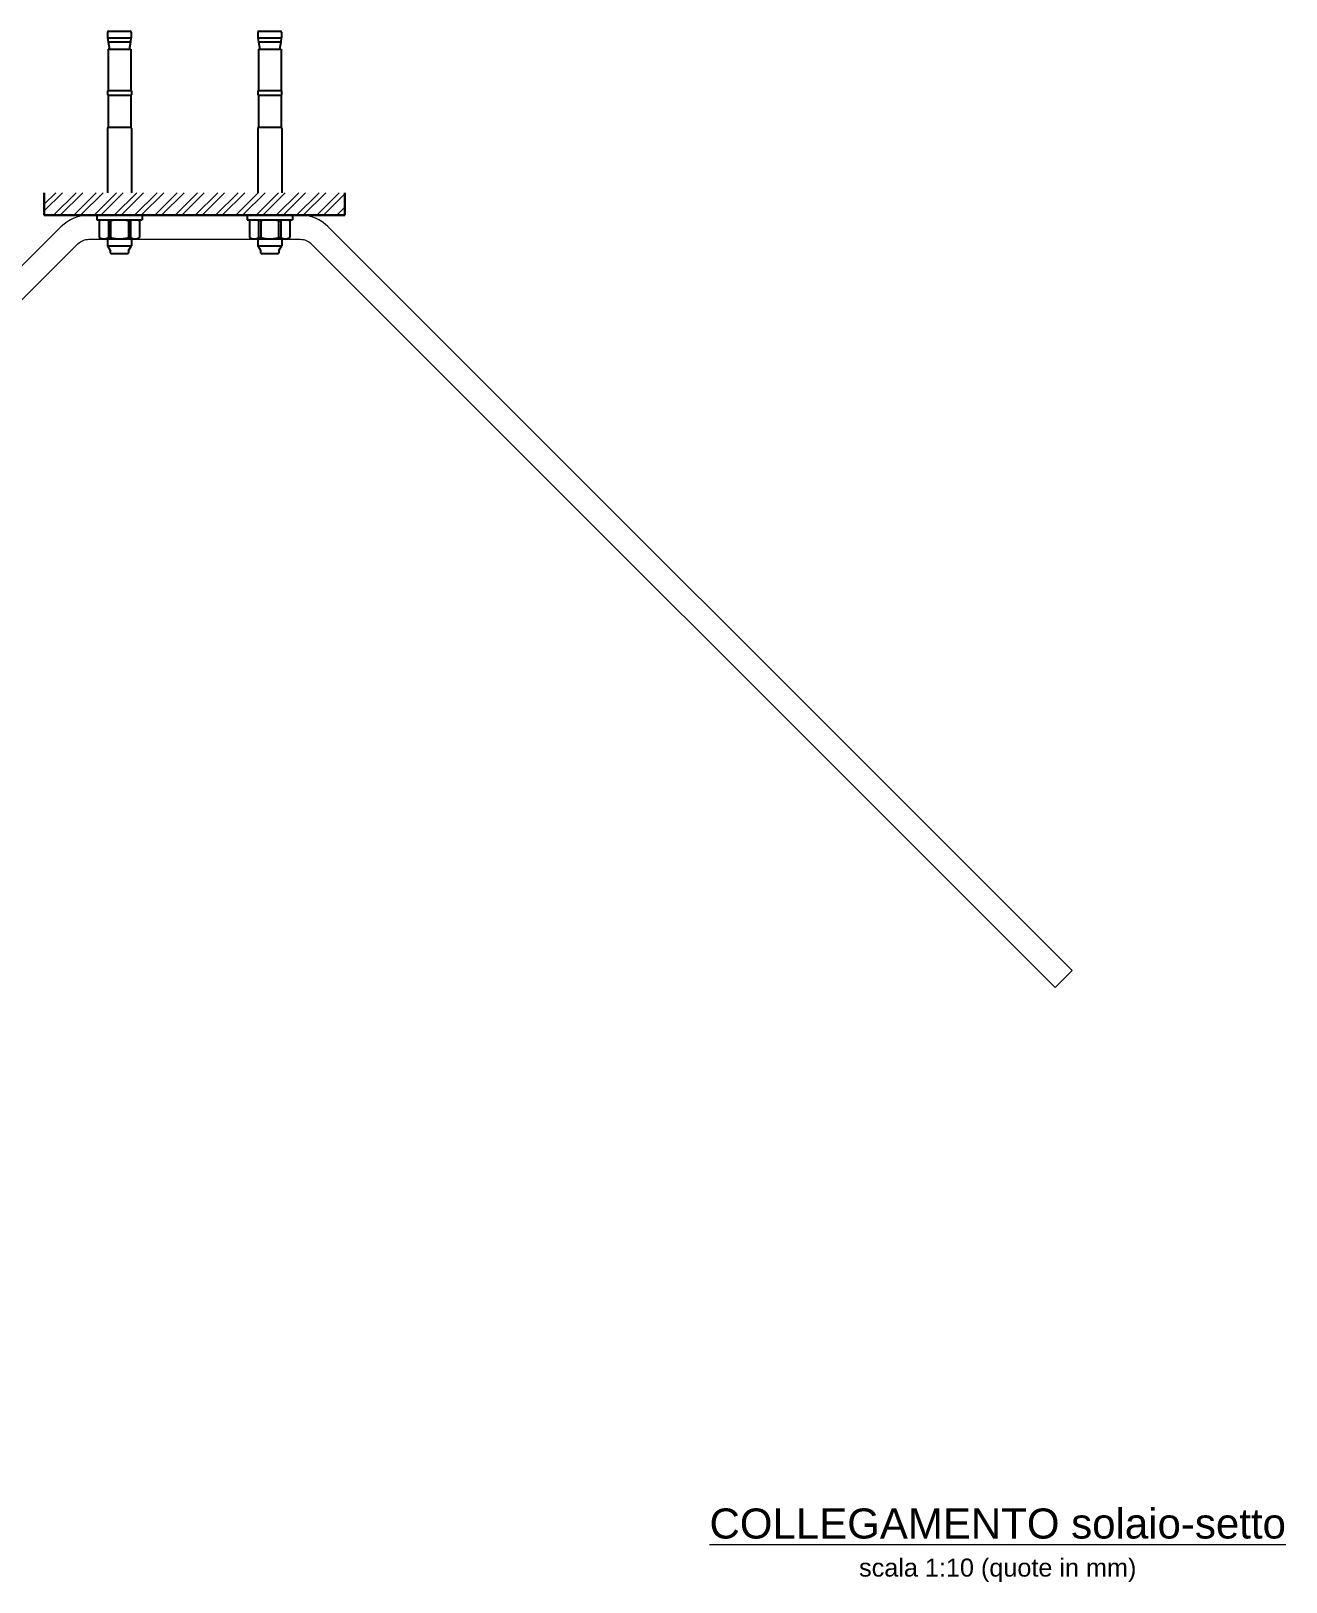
# Model space of a CAD drawing. Header units: millimetres. Extents: x 1415 to 3549, y 2194 to 4677.
# Drawn here: x 1795.631 to 1796.466, y 2314.319 to 2315.352 of the extents above; entities that cross this region are included whole.
import ezdxf

# ---------------------------------------------------------------- set-up
doc = ezdxf.new("R2010")
doc.units = ezdxf.units.MM
doc.linetypes.add('phl_thick', pattern=[0])
for name, color, linetype, lineweight in [('Layer4', 7, 'Continuous', 15), ('quote', 252, 'Continuous', 5), ('sezionato particolari', 7, 'Continuous', 30)]:
    doc.layers.add(name, color=color, linetype=linetype, lineweight=lineweight)
doc.layers.add('projection', color=7, linetype='Continuous')
doc.styles.get("Standard").update_dxf_attribs({"font": 'arial.ttf'})

msp = doc.modelspace()

# ---------------------------------------------------------------- hatches: boundary and pattern name
at = {"layer": 'quote', "transparency": 33554687}
h = msp.add_hatch(dxfattribs=at)
h.set_pattern_fill('ANSI32', color=256, scale=0.001)
h.set_pattern_definition([(45, (6.572042, 1.577645), (-0.00673519209, 0.00673519209), []), (45, (6.576532, 1.577645), (-0.00673519209, 0.00673519209), [])])
h.paths.add_polyline_path([(1795.7112, 2315.2289), (1795.7112, 2315.2439), (1795.64, 2315.2439), (1795.64, 2315.2289)])
h.paths.add_polyline_path([(1795.7112, 2315.2439), (1795.7112, 2315.2289), (1795.84, 2315.2289), (1795.84, 2315.2439)])

# ---------------------------------------------------------------- linework, layer by layer
at = {"layer": 'Layer4'}
msp.add_lwpolyline([(1795.4006, 2314.948), (1795.6626, 2315.21, -0.198912), (1795.6696, 2315.2129), (1795.8104, 2315.2129, -0.198912), (1795.8174, 2315.21), (1796.3124, 2314.715), (1796.3237, 2314.7263), (1795.8287, 2315.2213, 0.198912), (1795.8104, 2315.2289), (1795.6696, 2315.2289, 0.198912), (1795.6512, 2315.2213), (1795.3893, 2314.9593)], format="xyb", dxfattribs=at)
at = {"layer": 'projection', "color": 7, "linetype": 'phl_thick'}
for p, q in [((1795.6821, 2315.3507), (1795.6821, 2315.347)), ((1795.6829, 2315.3515), (1795.697, 2315.3515)), ((1795.6978, 2315.3507), (1795.6978, 2315.347)), ((1795.7821, 2315.3507), (1795.7821, 2315.347)), ((1795.7829, 2315.3515), (1795.797, 2315.3515)), ((1795.7978, 2315.3507), (1795.7978, 2315.347)), ((1795.6821, 2315.347), (1795.6978, 2315.347)), ((1795.6821, 2315.347), (1795.6978, 2315.347)), ((1795.6821, 2315.347), (1795.6824, 2315.3442)), ((1795.6824, 2315.3442), (1795.6976, 2315.3442)), ((1795.6824, 2315.3442), (1795.6976, 2315.3442)), ((1795.6824, 2315.3442), (1795.6834, 2315.3394)), ((1795.6825, 2315.3394), (1795.691, 2315.3394)), ((1795.6825, 2315.3394), (1795.6825, 2315.3124)), ((1795.691, 2315.3394), (1795.6975, 2315.3394)), ((1795.6966, 2315.3394), (1795.6976, 2315.3442)), ((1795.6975, 2315.3394), (1795.6975, 2315.3124)), ((1795.6976, 2315.3442), (1795.6978, 2315.347)), ((1795.7821, 2315.347), (1795.7978, 2315.347)), ((1795.7821, 2315.347), (1795.7978, 2315.347)), ((1795.7821, 2315.347), (1795.7824, 2315.3442)), ((1795.7824, 2315.3442), (1795.7976, 2315.3442)), ((1795.7824, 2315.3442), (1795.7976, 2315.3442)), ((1795.7824, 2315.3442), (1795.7834, 2315.3394)), ((1795.7825, 2315.3394), (1795.791, 2315.3394)), ((1795.7825, 2315.3394), (1795.7825, 2315.3124)), ((1795.791, 2315.3394), (1795.7975, 2315.3394)), ((1795.7966, 2315.3394), (1795.7976, 2315.3442)), ((1795.7975, 2315.3394), (1795.7975, 2315.3124)), ((1795.7976, 2315.3442), (1795.7978, 2315.347)), ((1795.6821, 2315.3117), (1795.6821, 2315.3091)), ((1795.6823, 2315.3119), (1795.6977, 2315.3119)), ((1795.6823, 2315.3089), (1795.6977, 2315.3089)), ((1795.6825, 2315.3089), (1795.6825, 2315.2875)), ((1795.6975, 2315.3089), (1795.6975, 2315.2875)), ((1795.6979, 2315.3117), (1795.6979, 2315.3091)), ((1795.7821, 2315.3117), (1795.7821, 2315.3091)), ((1795.7823, 2315.3119), (1795.7977, 2315.3119)), ((1795.7823, 2315.3089), (1795.7977, 2315.3089)), ((1795.7825, 2315.3089), (1795.7825, 2315.2875)), ((1795.7975, 2315.3089), (1795.7975, 2315.2875)), ((1795.7979, 2315.3117), (1795.7979, 2315.3091)), ((1795.682, 2315.2868), (1795.6825, 2315.2875)), ((1795.6825, 2315.2875), (1795.6975, 2315.2875)), ((1795.6825, 2315.2875), (1795.6975, 2315.2875)), ((1795.6975, 2315.2875), (1795.698, 2315.2868)), ((1795.782, 2315.2868), (1795.7825, 2315.2875)), ((1795.7825, 2315.2875), (1795.7975, 2315.2875)), ((1795.7825, 2315.2875), (1795.7975, 2315.2875)), ((1795.7975, 2315.2875), (1795.798, 2315.2868)), ((1795.682, 2315.2868), (1795.682, 2315.2439)), ((1795.698, 2315.2868), (1795.698, 2315.2439)), ((1795.782, 2315.2868), (1795.782, 2315.2439)), ((1795.798, 2315.2868), (1795.798, 2315.2439)), ((1795.675, 2315.2289), (1795.705, 2315.2289)), ((1795.675, 2315.2289), (1795.675, 2315.2259)), ((1795.675, 2315.2259), (1795.705, 2315.2259)), ((1795.6766, 2315.2254), (1795.6775, 2315.2259)), ((1795.6766, 2315.2254), (1795.6769, 2315.2255)), ((1795.6766, 2315.2254), (1795.6769, 2315.2255)), ((1795.6766, 2315.2254), (1795.6766, 2315.2254)), ((1795.6766, 2315.2254), (1795.6766, 2315.2254)), ((1795.6766, 2315.2254), (1795.6766, 2315.214)), ((1795.6769, 2315.2255), (1795.677, 2315.2256)), ((1795.6769, 2315.2255), (1795.677, 2315.2256)), ((1795.677, 2315.2256), (1795.6772, 2315.2257)), ((1795.677, 2315.2256), (1795.6772, 2315.2257)), ((1795.6772, 2315.2257), (1795.6774, 2315.2258)), ((1795.6772, 2315.2257), (1795.6774, 2315.2258)), ((1795.6774, 2315.2258), (1795.6776, 2315.2258)), ((1795.6774, 2315.2258), (1795.6776, 2315.2258)), ((1795.6776, 2315.2258), (1795.6778, 2315.2259)), ((1795.6776, 2315.2258), (1795.6778, 2315.2259)), ((1795.6814, 2315.2259), (1795.6816, 2315.2258)), ((1795.6814, 2315.2259), (1795.6816, 2315.2258)), ((1795.6816, 2315.2258), (1795.6818, 2315.2258)), ((1795.6816, 2315.2258), (1795.6818, 2315.2258)), ((1795.6818, 2315.2258), (1795.682, 2315.2257)), ((1795.6818, 2315.2258), (1795.682, 2315.2257)), ((1795.682, 2315.2257), (1795.6822, 2315.2256)), ((1795.682, 2315.2257), (1795.6822, 2315.2256)), ((1795.6822, 2315.2256), (1795.6824, 2315.2255)), ((1795.6822, 2315.2256), (1795.6824, 2315.2255)), ((1795.6824, 2315.2255), (1795.6826, 2315.2254)), ((1795.6824, 2315.2255), (1795.6826, 2315.2254)), ((1795.6826, 2315.2254), (1795.6841, 2315.2254)), ((1795.6826, 2315.2254), (1795.6841, 2315.2254)), ((1795.6826, 2315.2254), (1795.6826, 2315.214)), ((1795.6826, 2315.2254), (1795.6826, 2315.214)), ((1795.6841, 2315.2254), (1795.6845, 2315.2255)), ((1795.6841, 2315.2254), (1795.6845, 2315.2255)), ((1795.6841, 2315.2254), (1795.6841, 2315.214)), ((1795.6841, 2315.2254), (1795.6841, 2315.214)), ((1795.6845, 2315.2255), (1795.6849, 2315.2256)), ((1795.6845, 2315.2255), (1795.6849, 2315.2256)), ((1795.6849, 2315.2256), (1795.6853, 2315.2257)), ((1795.6849, 2315.2256), (1795.6853, 2315.2257)), ((1795.6853, 2315.2257), (1795.6857, 2315.2258)), ((1795.6853, 2315.2257), (1795.6857, 2315.2258)), ((1795.6857, 2315.2258), (1795.686, 2315.2258)), ((1795.6857, 2315.2258), (1795.686, 2315.2258)), ((1795.686, 2315.2258), (1795.6864, 2315.2259)), ((1795.686, 2315.2258), (1795.6864, 2315.2259)), ((1795.6936, 2315.2259), (1795.6939, 2315.2258)), ((1795.6936, 2315.2259), (1795.6939, 2315.2258)), ((1795.6939, 2315.2258), (1795.6943, 2315.2258)), ((1795.6939, 2315.2258), (1795.6943, 2315.2258)), ((1795.6943, 2315.2258), (1795.6947, 2315.2257)), ((1795.6943, 2315.2258), (1795.6947, 2315.2257)), ((1795.6947, 2315.2257), (1795.6951, 2315.2256)), ((1795.6947, 2315.2257), (1795.6951, 2315.2256)), ((1795.6951, 2315.2256), (1795.6955, 2315.2255)), ((1795.6951, 2315.2256), (1795.6955, 2315.2255)), ((1795.6955, 2315.2255), (1795.6959, 2315.2254)), ((1795.6955, 2315.2255), (1795.6959, 2315.2254)), ((1795.6959, 2315.2254), (1795.6974, 2315.2254)), ((1795.6959, 2315.2254), (1795.6974, 2315.2254)), ((1795.6959, 2315.2254), (1795.6959, 2315.214)), ((1795.6959, 2315.2254), (1795.6959, 2315.214)), ((1795.6974, 2315.2254), (1795.6976, 2315.2255)), ((1795.6974, 2315.2254), (1795.6976, 2315.2255)), ((1795.6974, 2315.2254), (1795.6974, 2315.214)), ((1795.6974, 2315.2254), (1795.6974, 2315.214)), ((1795.6976, 2315.2255), (1795.6978, 2315.2256)), ((1795.6976, 2315.2255), (1795.6978, 2315.2256)), ((1795.6978, 2315.2256), (1795.698, 2315.2257)), ((1795.6978, 2315.2256), (1795.698, 2315.2257)), ((1795.698, 2315.2257), (1795.6982, 2315.2258)), ((1795.698, 2315.2257), (1795.6982, 2315.2258)), ((1795.6982, 2315.2258), (1795.6984, 2315.2258)), ((1795.6982, 2315.2258), (1795.6984, 2315.2258)), ((1795.6984, 2315.2258), (1795.6986, 2315.2259)), ((1795.6984, 2315.2258), (1795.6986, 2315.2259)), ((1795.7022, 2315.2259), (1795.7024, 2315.2258)), ((1795.7022, 2315.2259), (1795.7024, 2315.2258)), ((1795.7024, 2315.2258), (1795.7026, 2315.2258)), ((1795.7024, 2315.2258), (1795.7026, 2315.2258)), ((1795.7025, 2315.2259), (1795.7034, 2315.2254)), ((1795.7026, 2315.2258), (1795.7027, 2315.2257)), ((1795.7026, 2315.2258), (1795.7027, 2315.2257)), ((1795.7027, 2315.2257), (1795.7029, 2315.2256)), ((1795.7027, 2315.2257), (1795.7029, 2315.2256)), ((1795.7029, 2315.2256), (1795.7031, 2315.2255)), ((1795.7029, 2315.2256), (1795.7031, 2315.2255)), ((1795.7031, 2315.2255), (1795.7033, 2315.2254)), ((1795.7031, 2315.2255), (1795.7033, 2315.2254)), ((1795.7033, 2315.2254), (1795.7034, 2315.2254)), ((1795.7033, 2315.2254), (1795.7034, 2315.2254)), ((1795.7034, 2315.2254), (1795.7034, 2315.214)), ((1795.705, 2315.2289), (1795.705, 2315.2259)), ((1795.775, 2315.2289), (1795.805, 2315.2289)), ((1795.775, 2315.2289), (1795.775, 2315.2259)), ((1795.775, 2315.2259), (1795.805, 2315.2259)), ((1795.7766, 2315.2254), (1795.7775, 2315.2259)), ((1795.7766, 2315.2254), (1795.7769, 2315.2255)), ((1795.7766, 2315.2254), (1795.7769, 2315.2255)), ((1795.7766, 2315.2254), (1795.7766, 2315.2254)), ((1795.7766, 2315.2254), (1795.7766, 2315.2254)), ((1795.7766, 2315.2254), (1795.7766, 2315.214)), ((1795.7769, 2315.2255), (1795.777, 2315.2256)), ((1795.7769, 2315.2255), (1795.777, 2315.2256)), ((1795.777, 2315.2256), (1795.7772, 2315.2257)), ((1795.777, 2315.2256), (1795.7772, 2315.2257)), ((1795.7772, 2315.2257), (1795.7774, 2315.2258)), ((1795.7772, 2315.2257), (1795.7774, 2315.2258)), ((1795.7774, 2315.2258), (1795.7776, 2315.2258)), ((1795.7774, 2315.2258), (1795.7776, 2315.2258)), ((1795.7776, 2315.2258), (1795.7778, 2315.2259)), ((1795.7776, 2315.2258), (1795.7778, 2315.2259)), ((1795.7814, 2315.2259), (1795.7816, 2315.2258)), ((1795.7814, 2315.2259), (1795.7816, 2315.2258)), ((1795.7816, 2315.2258), (1795.7818, 2315.2258)), ((1795.7816, 2315.2258), (1795.7818, 2315.2258)), ((1795.7818, 2315.2258), (1795.782, 2315.2257)), ((1795.7818, 2315.2258), (1795.782, 2315.2257)), ((1795.782, 2315.2257), (1795.7822, 2315.2256)), ((1795.782, 2315.2257), (1795.7822, 2315.2256)), ((1795.7822, 2315.2256), (1795.7824, 2315.2255)), ((1795.7822, 2315.2256), (1795.7824, 2315.2255)), ((1795.7824, 2315.2255), (1795.7826, 2315.2254)), ((1795.7824, 2315.2255), (1795.7826, 2315.2254)), ((1795.7826, 2315.2254), (1795.7841, 2315.2254)), ((1795.7826, 2315.2254), (1795.7841, 2315.2254)), ((1795.7826, 2315.2254), (1795.7826, 2315.214)), ((1795.7826, 2315.2254), (1795.7826, 2315.214)), ((1795.7841, 2315.2254), (1795.7845, 2315.2255)), ((1795.7841, 2315.2254), (1795.7845, 2315.2255)), ((1795.7841, 2315.2254), (1795.7841, 2315.214)), ((1795.7841, 2315.2254), (1795.7841, 2315.214)), ((1795.7845, 2315.2255), (1795.7849, 2315.2256)), ((1795.7845, 2315.2255), (1795.7849, 2315.2256)), ((1795.7849, 2315.2256), (1795.7853, 2315.2257)), ((1795.7849, 2315.2256), (1795.7853, 2315.2257)), ((1795.7853, 2315.2257), (1795.7857, 2315.2258)), ((1795.7853, 2315.2257), (1795.7857, 2315.2258)), ((1795.7857, 2315.2258), (1795.786, 2315.2258)), ((1795.7857, 2315.2258), (1795.786, 2315.2258)), ((1795.786, 2315.2258), (1795.7864, 2315.2259)), ((1795.786, 2315.2258), (1795.7864, 2315.2259)), ((1795.7936, 2315.2259), (1795.7939, 2315.2258)), ((1795.7936, 2315.2259), (1795.7939, 2315.2258)), ((1795.7939, 2315.2258), (1795.7943, 2315.2258)), ((1795.7939, 2315.2258), (1795.7943, 2315.2258)), ((1795.7943, 2315.2258), (1795.7947, 2315.2257)), ((1795.7943, 2315.2258), (1795.7947, 2315.2257)), ((1795.7947, 2315.2257), (1795.7951, 2315.2256)), ((1795.7947, 2315.2257), (1795.7951, 2315.2256)), ((1795.7951, 2315.2256), (1795.7955, 2315.2255)), ((1795.7951, 2315.2256), (1795.7955, 2315.2255)), ((1795.7955, 2315.2255), (1795.7959, 2315.2254)), ((1795.7955, 2315.2255), (1795.7959, 2315.2254)), ((1795.7959, 2315.2254), (1795.7974, 2315.2254)), ((1795.7959, 2315.2254), (1795.7974, 2315.2254)), ((1795.7959, 2315.2254), (1795.7959, 2315.214)), ((1795.7959, 2315.2254), (1795.7959, 2315.214)), ((1795.7974, 2315.2254), (1795.7976, 2315.2255)), ((1795.7974, 2315.2254), (1795.7976, 2315.2255)), ((1795.7974, 2315.2254), (1795.7974, 2315.214)), ((1795.7974, 2315.2254), (1795.7974, 2315.214)), ((1795.7976, 2315.2255), (1795.7978, 2315.2256)), ((1795.7976, 2315.2255), (1795.7978, 2315.2256)), ((1795.7978, 2315.2256), (1795.798, 2315.2257)), ((1795.7978, 2315.2256), (1795.798, 2315.2257)), ((1795.798, 2315.2257), (1795.7982, 2315.2258)), ((1795.798, 2315.2257), (1795.7982, 2315.2258)), ((1795.7982, 2315.2258), (1795.7984, 2315.2258)), ((1795.7982, 2315.2258), (1795.7984, 2315.2258)), ((1795.7984, 2315.2258), (1795.7986, 2315.2259)), ((1795.7984, 2315.2258), (1795.7986, 2315.2259)), ((1795.8022, 2315.2259), (1795.8024, 2315.2258)), ((1795.8022, 2315.2259), (1795.8024, 2315.2258)), ((1795.8024, 2315.2258), (1795.8026, 2315.2258)), ((1795.8024, 2315.2258), (1795.8026, 2315.2258)), ((1795.8025, 2315.2259), (1795.8034, 2315.2254)), ((1795.8026, 2315.2258), (1795.8027, 2315.2257)), ((1795.8026, 2315.2258), (1795.8027, 2315.2257)), ((1795.8027, 2315.2257), (1795.8029, 2315.2256)), ((1795.8027, 2315.2257), (1795.8029, 2315.2256)), ((1795.8029, 2315.2256), (1795.8031, 2315.2255)), ((1795.8029, 2315.2256), (1795.8031, 2315.2255)), ((1795.8031, 2315.2255), (1795.8033, 2315.2254)), ((1795.8031, 2315.2255), (1795.8033, 2315.2254)), ((1795.8033, 2315.2254), (1795.8034, 2315.2254)), ((1795.8033, 2315.2254), (1795.8034, 2315.2254)), ((1795.8034, 2315.2254), (1795.8034, 2315.214)), ((1795.805, 2315.2289), (1795.805, 2315.2259)), ((1795.6766, 2315.214), (1795.6766, 2315.214)), ((1795.6766, 2315.214), (1795.6766, 2315.214)), ((1795.6766, 2315.214), (1795.678, 2315.2132)), ((1795.6766, 2315.214), (1795.677, 2315.2138)), ((1795.6766, 2315.214), (1795.677, 2315.2138)), ((1795.677, 2315.2138), (1795.6773, 2315.2137)), ((1795.677, 2315.2138), (1795.6773, 2315.2137)), ((1795.6773, 2315.2137), (1795.6777, 2315.2136)), ((1795.6773, 2315.2137), (1795.6777, 2315.2136)), ((1795.6777, 2315.2136), (1795.678, 2315.2134)), ((1795.6777, 2315.2136), (1795.678, 2315.2134)), ((1795.678, 2315.2134), (1795.6783, 2315.2134)), ((1795.678, 2315.2134), (1795.6783, 2315.2134)), ((1795.678, 2315.2132), (1795.702, 2315.2132)), ((1795.6783, 2315.2134), (1795.6786, 2315.2133)), ((1795.6783, 2315.2134), (1795.6786, 2315.2133)), ((1795.6786, 2315.2133), (1795.679, 2315.2132)), ((1795.6786, 2315.2133), (1795.679, 2315.2132)), ((1795.679, 2315.2132), (1795.6793, 2315.2132)), ((1795.679, 2315.2132), (1795.6793, 2315.2132)), ((1795.6793, 2315.2132), (1795.6796, 2315.2132)), ((1795.6793, 2315.2132), (1795.6796, 2315.2132)), ((1795.6796, 2315.2132), (1795.6799, 2315.2132)), ((1795.6796, 2315.2132), (1795.6799, 2315.2132)), ((1795.6799, 2315.2132), (1795.6802, 2315.2132)), ((1795.6799, 2315.2132), (1795.6802, 2315.2132)), ((1795.6802, 2315.2132), (1795.6805, 2315.2133)), ((1795.6802, 2315.2132), (1795.6805, 2315.2133)), ((1795.6805, 2315.2133), (1795.6807, 2315.2133)), ((1795.6805, 2315.2133), (1795.6807, 2315.2133)), ((1795.6807, 2315.2133), (1795.681, 2315.2134)), ((1795.6807, 2315.2133), (1795.681, 2315.2134)), ((1795.681, 2315.2134), (1795.6813, 2315.2135)), ((1795.681, 2315.2134), (1795.6813, 2315.2135)), ((1795.6813, 2315.2135), (1795.6816, 2315.2136)), ((1795.6813, 2315.2135), (1795.6816, 2315.2136)), ((1795.6816, 2315.2136), (1795.6819, 2315.2137)), ((1795.6816, 2315.2136), (1795.6819, 2315.2137)), ((1795.6819, 2315.2137), (1795.6822, 2315.2138)), ((1795.6819, 2315.2137), (1795.6822, 2315.2138)), ((1795.682, 2315.2132), (1795.682, 2315.2085)), ((1795.682, 2315.2085), (1795.698, 2315.2085)), ((1795.682, 2315.2085), (1795.698, 2315.2085)), ((1795.682, 2315.2085), (1795.6838, 2315.2055)), ((1795.6822, 2315.2138), (1795.6826, 2315.214)), ((1795.6822, 2315.2138), (1795.6826, 2315.214)), ((1795.6826, 2315.214), (1795.6841, 2315.214)), ((1795.6826, 2315.214), (1795.6841, 2315.214)), ((1795.6838, 2315.2055), (1795.6838, 2315.2039)), ((1795.6841, 2315.214), (1795.6847, 2315.2139)), ((1795.6841, 2315.214), (1795.6847, 2315.2139)), ((1795.6847, 2315.2139), (1795.6852, 2315.2137)), ((1795.6847, 2315.2139), (1795.6852, 2315.2137)), ((1795.6852, 2315.2137), (1795.6858, 2315.2136)), ((1795.6852, 2315.2137), (1795.6858, 2315.2136)), ((1795.6858, 2315.2136), (1795.6863, 2315.2135)), ((1795.6858, 2315.2136), (1795.6863, 2315.2135)), ((1795.6863, 2315.2135), (1795.6869, 2315.2134)), ((1795.6863, 2315.2135), (1795.6869, 2315.2134)), ((1795.6869, 2315.2134), (1795.6874, 2315.2134)), ((1795.6869, 2315.2134), (1795.6874, 2315.2134)), ((1795.6874, 2315.2134), (1795.6879, 2315.2133)), ((1795.6874, 2315.2134), (1795.6879, 2315.2133)), ((1795.6879, 2315.2133), (1795.6884, 2315.2133)), ((1795.6879, 2315.2133), (1795.6884, 2315.2133)), ((1795.6884, 2315.2133), (1795.689, 2315.2132)), ((1795.6884, 2315.2133), (1795.689, 2315.2132)), ((1795.689, 2315.2132), (1795.6895, 2315.2132)), ((1795.689, 2315.2132), (1795.6895, 2315.2132)), ((1795.6895, 2315.2132), (1795.69, 2315.2132)), ((1795.6895, 2315.2132), (1795.69, 2315.2132)), ((1795.69, 2315.2132), (1795.6905, 2315.2132)), ((1795.69, 2315.2132), (1795.6905, 2315.2132)), ((1795.6905, 2315.2132), (1795.691, 2315.2132)), ((1795.6905, 2315.2132), (1795.691, 2315.2132)), ((1795.691, 2315.2132), (1795.6916, 2315.2133)), ((1795.691, 2315.2132), (1795.6916, 2315.2133)), ((1795.6916, 2315.2133), (1795.6921, 2315.2133)), ((1795.6916, 2315.2133), (1795.6921, 2315.2133)), ((1795.6921, 2315.2133), (1795.6926, 2315.2134)), ((1795.6921, 2315.2133), (1795.6926, 2315.2134)), ((1795.6926, 2315.2134), (1795.6931, 2315.2134)), ((1795.6926, 2315.2134), (1795.6931, 2315.2134)), ((1795.6931, 2315.2134), (1795.6937, 2315.2135)), ((1795.6931, 2315.2134), (1795.6937, 2315.2135)), ((1795.6937, 2315.2135), (1795.6942, 2315.2136)), ((1795.6937, 2315.2135), (1795.6942, 2315.2136)), ((1795.6942, 2315.2136), (1795.6948, 2315.2137)), ((1795.6942, 2315.2136), (1795.6948, 2315.2137)), ((1795.6948, 2315.2137), (1795.6953, 2315.2139)), ((1795.6948, 2315.2137), (1795.6953, 2315.2139)), ((1795.6953, 2315.2139), (1795.6959, 2315.214)), ((1795.6953, 2315.2139), (1795.6959, 2315.214)), ((1795.6959, 2315.214), (1795.6974, 2315.214)), ((1795.6959, 2315.214), (1795.6974, 2315.214)), ((1795.6961, 2315.2055), (1795.698, 2315.2085)), ((1795.6961, 2315.2055), (1795.6961, 2315.2039)), ((1795.6974, 2315.214), (1795.6977, 2315.2138)), ((1795.6974, 2315.214), (1795.6977, 2315.2138)), ((1795.6977, 2315.2138), (1795.6981, 2315.2137)), ((1795.6977, 2315.2138), (1795.6981, 2315.2137)), ((1795.698, 2315.2132), (1795.698, 2315.2085)), ((1795.6981, 2315.2137), (1795.6984, 2315.2136)), ((1795.6981, 2315.2137), (1795.6984, 2315.2136)), ((1795.6984, 2315.2136), (1795.6987, 2315.2135)), ((1795.6984, 2315.2136), (1795.6987, 2315.2135)), ((1795.6987, 2315.2135), (1795.699, 2315.2134)), ((1795.6987, 2315.2135), (1795.699, 2315.2134)), ((1795.699, 2315.2134), (1795.6992, 2315.2133)), ((1795.699, 2315.2134), (1795.6992, 2315.2133)), ((1795.6992, 2315.2133), (1795.6995, 2315.2133)), ((1795.6992, 2315.2133), (1795.6995, 2315.2133)), ((1795.6995, 2315.2133), (1795.6998, 2315.2132)), ((1795.6995, 2315.2133), (1795.6998, 2315.2132)), ((1795.6998, 2315.2132), (1795.7001, 2315.2132)), ((1795.6998, 2315.2132), (1795.7001, 2315.2132)), ((1795.7001, 2315.2132), (1795.7004, 2315.2132)), ((1795.7001, 2315.2132), (1795.7004, 2315.2132)), ((1795.7004, 2315.2132), (1795.7007, 2315.2132)), ((1795.7004, 2315.2132), (1795.7007, 2315.2132)), ((1795.7007, 2315.2132), (1795.701, 2315.2132)), ((1795.7007, 2315.2132), (1795.701, 2315.2132)), ((1795.701, 2315.2132), (1795.7013, 2315.2133)), ((1795.701, 2315.2132), (1795.7013, 2315.2133)), ((1795.7013, 2315.2133), (1795.7017, 2315.2134)), ((1795.7013, 2315.2133), (1795.7017, 2315.2134)), ((1795.7017, 2315.2134), (1795.702, 2315.2134)), ((1795.7017, 2315.2134), (1795.702, 2315.2134)), ((1795.702, 2315.2132), (1795.7034, 2315.214)), ((1795.702, 2315.2134), (1795.7023, 2315.2136)), ((1795.702, 2315.2134), (1795.7023, 2315.2136)), ((1795.7023, 2315.2136), (1795.7026, 2315.2137)), ((1795.7023, 2315.2136), (1795.7026, 2315.2137)), ((1795.7026, 2315.2137), (1795.703, 2315.2138)), ((1795.7026, 2315.2137), (1795.703, 2315.2138)), ((1795.703, 2315.2138), (1795.7033, 2315.214)), ((1795.703, 2315.2138), (1795.7033, 2315.214)), ((1795.7033, 2315.214), (1795.7034, 2315.214)), ((1795.7033, 2315.214), (1795.7034, 2315.214)), ((1795.7766, 2315.214), (1795.7766, 2315.214)), ((1795.7766, 2315.214), (1795.7766, 2315.214)), ((1795.7766, 2315.214), (1795.778, 2315.2132)), ((1795.7766, 2315.214), (1795.777, 2315.2138)), ((1795.7766, 2315.214), (1795.777, 2315.2138)), ((1795.777, 2315.2138), (1795.7773, 2315.2137)), ((1795.777, 2315.2138), (1795.7773, 2315.2137)), ((1795.7773, 2315.2137), (1795.7777, 2315.2136)), ((1795.7773, 2315.2137), (1795.7777, 2315.2136)), ((1795.7777, 2315.2136), (1795.778, 2315.2134)), ((1795.7777, 2315.2136), (1795.778, 2315.2134)), ((1795.778, 2315.2134), (1795.7783, 2315.2134)), ((1795.778, 2315.2134), (1795.7783, 2315.2134)), ((1795.778, 2315.2132), (1795.802, 2315.2132)), ((1795.7783, 2315.2134), (1795.7786, 2315.2133)), ((1795.7783, 2315.2134), (1795.7786, 2315.2133)), ((1795.7786, 2315.2133), (1795.779, 2315.2132)), ((1795.7786, 2315.2133), (1795.779, 2315.2132)), ((1795.779, 2315.2132), (1795.7793, 2315.2132)), ((1795.779, 2315.2132), (1795.7793, 2315.2132)), ((1795.7793, 2315.2132), (1795.7796, 2315.2132)), ((1795.7793, 2315.2132), (1795.7796, 2315.2132)), ((1795.7796, 2315.2132), (1795.7799, 2315.2132)), ((1795.7796, 2315.2132), (1795.7799, 2315.2132)), ((1795.7799, 2315.2132), (1795.7802, 2315.2132)), ((1795.7799, 2315.2132), (1795.7802, 2315.2132)), ((1795.7802, 2315.2132), (1795.7805, 2315.2133)), ((1795.7802, 2315.2132), (1795.7805, 2315.2133)), ((1795.7805, 2315.2133), (1795.7807, 2315.2133)), ((1795.7805, 2315.2133), (1795.7807, 2315.2133)), ((1795.7807, 2315.2133), (1795.781, 2315.2134)), ((1795.7807, 2315.2133), (1795.781, 2315.2134)), ((1795.781, 2315.2134), (1795.7813, 2315.2135)), ((1795.781, 2315.2134), (1795.7813, 2315.2135)), ((1795.7813, 2315.2135), (1795.7816, 2315.2136)), ((1795.7813, 2315.2135), (1795.7816, 2315.2136)), ((1795.7816, 2315.2136), (1795.7819, 2315.2137)), ((1795.7816, 2315.2136), (1795.7819, 2315.2137)), ((1795.7819, 2315.2137), (1795.7822, 2315.2138)), ((1795.7819, 2315.2137), (1795.7822, 2315.2138)), ((1795.782, 2315.2132), (1795.782, 2315.2085)), ((1795.782, 2315.2085), (1795.798, 2315.2085)), ((1795.782, 2315.2085), (1795.798, 2315.2085)), ((1795.782, 2315.2085), (1795.7838, 2315.2055)), ((1795.7822, 2315.2138), (1795.7826, 2315.214)), ((1795.7822, 2315.2138), (1795.7826, 2315.214)), ((1795.7826, 2315.214), (1795.7841, 2315.214)), ((1795.7826, 2315.214), (1795.7841, 2315.214)), ((1795.7838, 2315.2055), (1795.7838, 2315.2039)), ((1795.7841, 2315.214), (1795.7847, 2315.2139)), ((1795.7841, 2315.214), (1795.7847, 2315.2139)), ((1795.7847, 2315.2139), (1795.7852, 2315.2137)), ((1795.7847, 2315.2139), (1795.7852, 2315.2137)), ((1795.7852, 2315.2137), (1795.7858, 2315.2136)), ((1795.7852, 2315.2137), (1795.7858, 2315.2136)), ((1795.7858, 2315.2136), (1795.7863, 2315.2135)), ((1795.7858, 2315.2136), (1795.7863, 2315.2135)), ((1795.7863, 2315.2135), (1795.7869, 2315.2134)), ((1795.7863, 2315.2135), (1795.7869, 2315.2134)), ((1795.7869, 2315.2134), (1795.7874, 2315.2134)), ((1795.7869, 2315.2134), (1795.7874, 2315.2134)), ((1795.7874, 2315.2134), (1795.7879, 2315.2133)), ((1795.7874, 2315.2134), (1795.7879, 2315.2133)), ((1795.7879, 2315.2133), (1795.7884, 2315.2133)), ((1795.7879, 2315.2133), (1795.7884, 2315.2133)), ((1795.7884, 2315.2133), (1795.789, 2315.2132)), ((1795.7884, 2315.2133), (1795.789, 2315.2132)), ((1795.789, 2315.2132), (1795.7895, 2315.2132)), ((1795.789, 2315.2132), (1795.7895, 2315.2132)), ((1795.7895, 2315.2132), (1795.79, 2315.2132)), ((1795.7895, 2315.2132), (1795.79, 2315.2132)), ((1795.79, 2315.2132), (1795.7905, 2315.2132)), ((1795.79, 2315.2132), (1795.7905, 2315.2132)), ((1795.7905, 2315.2132), (1795.791, 2315.2132)), ((1795.7905, 2315.2132), (1795.791, 2315.2132)), ((1795.791, 2315.2132), (1795.7916, 2315.2133)), ((1795.791, 2315.2132), (1795.7916, 2315.2133)), ((1795.7916, 2315.2133), (1795.7921, 2315.2133)), ((1795.7916, 2315.2133), (1795.7921, 2315.2133)), ((1795.7921, 2315.2133), (1795.7926, 2315.2134)), ((1795.7921, 2315.2133), (1795.7926, 2315.2134)), ((1795.7926, 2315.2134), (1795.7931, 2315.2134)), ((1795.7926, 2315.2134), (1795.7931, 2315.2134)), ((1795.7931, 2315.2134), (1795.7937, 2315.2135)), ((1795.7931, 2315.2134), (1795.7937, 2315.2135)), ((1795.7937, 2315.2135), (1795.7942, 2315.2136)), ((1795.7937, 2315.2135), (1795.7942, 2315.2136)), ((1795.7942, 2315.2136), (1795.7948, 2315.2137)), ((1795.7942, 2315.2136), (1795.7948, 2315.2137)), ((1795.7948, 2315.2137), (1795.7953, 2315.2139)), ((1795.7948, 2315.2137), (1795.7953, 2315.2139)), ((1795.7953, 2315.2139), (1795.7959, 2315.214)), ((1795.7953, 2315.2139), (1795.7959, 2315.214)), ((1795.7959, 2315.214), (1795.7974, 2315.214)), ((1795.7959, 2315.214), (1795.7974, 2315.214)), ((1795.7961, 2315.2055), (1795.798, 2315.2085)), ((1795.7961, 2315.2055), (1795.7961, 2315.2039)), ((1795.7974, 2315.214), (1795.7977, 2315.2138)), ((1795.7974, 2315.214), (1795.7977, 2315.2138)), ((1795.7977, 2315.2138), (1795.7981, 2315.2137)), ((1795.7977, 2315.2138), (1795.7981, 2315.2137)), ((1795.798, 2315.2132), (1795.798, 2315.2085)), ((1795.7981, 2315.2137), (1795.7984, 2315.2136)), ((1795.7981, 2315.2137), (1795.7984, 2315.2136)), ((1795.7984, 2315.2136), (1795.7987, 2315.2135)), ((1795.7984, 2315.2136), (1795.7987, 2315.2135)), ((1795.7987, 2315.2135), (1795.799, 2315.2134)), ((1795.7987, 2315.2135), (1795.799, 2315.2134)), ((1795.799, 2315.2134), (1795.7992, 2315.2133)), ((1795.799, 2315.2134), (1795.7992, 2315.2133)), ((1795.7992, 2315.2133), (1795.7995, 2315.2133)), ((1795.7992, 2315.2133), (1795.7995, 2315.2133)), ((1795.7995, 2315.2133), (1795.7998, 2315.2132)), ((1795.7995, 2315.2133), (1795.7998, 2315.2132)), ((1795.7998, 2315.2132), (1795.8001, 2315.2132)), ((1795.7998, 2315.2132), (1795.8001, 2315.2132)), ((1795.8001, 2315.2132), (1795.8004, 2315.2132)), ((1795.8001, 2315.2132), (1795.8004, 2315.2132)), ((1795.8004, 2315.2132), (1795.8007, 2315.2132)), ((1795.8004, 2315.2132), (1795.8007, 2315.2132)), ((1795.8007, 2315.2132), (1795.801, 2315.2132)), ((1795.8007, 2315.2132), (1795.801, 2315.2132)), ((1795.801, 2315.2132), (1795.8013, 2315.2133)), ((1795.801, 2315.2132), (1795.8013, 2315.2133)), ((1795.8013, 2315.2133), (1795.8017, 2315.2134)), ((1795.8013, 2315.2133), (1795.8017, 2315.2134)), ((1795.8017, 2315.2134), (1795.802, 2315.2134)), ((1795.8017, 2315.2134), (1795.802, 2315.2134)), ((1795.802, 2315.2132), (1795.8034, 2315.214)), ((1795.802, 2315.2134), (1795.8023, 2315.2136)), ((1795.802, 2315.2134), (1795.8023, 2315.2136)), ((1795.8023, 2315.2136), (1795.8026, 2315.2137)), ((1795.8023, 2315.2136), (1795.8026, 2315.2137)), ((1795.8026, 2315.2137), (1795.803, 2315.2138)), ((1795.8026, 2315.2137), (1795.803, 2315.2138)), ((1795.803, 2315.2138), (1795.8033, 2315.214)), ((1795.803, 2315.2138), (1795.8033, 2315.214)), ((1795.8033, 2315.214), (1795.8034, 2315.214)), ((1795.8033, 2315.214), (1795.8034, 2315.214)), ((1795.6838, 2315.2039), (1795.6842, 2315.2035)), ((1795.6842, 2315.2035), (1795.6957, 2315.2035)), ((1795.6957, 2315.2035), (1795.6961, 2315.2039)), ((1795.7838, 2315.2039), (1795.7842, 2315.2035)), ((1795.7842, 2315.2035), (1795.7957, 2315.2035)), ((1795.7957, 2315.2035), (1795.7961, 2315.2039))]:
    msp.add_line(p, q, dxfattribs=at)
for centre, radius, start, end in [((1795.6829, 2315.3507), 0.0008, 90, 179.9998), ((1795.697, 2315.3507), 0.0008, 0.0002, 90), ((1795.7829, 2315.3507), 0.0008, 90, 179.9998), ((1795.797, 2315.3507), 0.0008, 0.0002, 90), ((1795.6823, 2315.3117), 0.0002, 89.9999, 179.9991), ((1795.6823, 2315.3091), 0.0002, 180.0009, 270), ((1795.683, 2315.3124), 0.0005, 180, 270), ((1795.697, 2315.3124), 0.0005, 270, 360), ((1795.6977, 2315.3117), 0.0002, 0.0009, 90.0001), ((1795.6977, 2315.3091), 0.0002, 270, 359.9991), ((1795.7823, 2315.3117), 0.0002, 89.9999, 179.9991), ((1795.7823, 2315.3091), 0.0002, 180.0009, 270), ((1795.783, 2315.3124), 0.0005, 180, 270), ((1795.797, 2315.3124), 0.0005, 270, 360), ((1795.7977, 2315.3117), 0.0002, 0.0009, 90.0001), ((1795.7977, 2315.3091), 0.0002, 270, 359.9991)]:
    msp.add_arc(centre, radius, start, end, dxfattribs=at)
at = {"layer": 'sezionato particolari'}
for p, q in [((1795.64, 2315.2289), (1795.64, 2315.2439)), ((1795.84, 2315.2289), (1795.84, 2315.2439)), ((1795.84, 2315.2289), (1795.64, 2315.2289))]:
    msp.add_line(p, q, dxfattribs=at)

# ---------------------------------------------------------------- texts
at = {"layer": 'Layer4', "insert": (1796.0632, 2314.3682), "char_height": 0.02, "attachment_point": 1}
msp.add_mtext_dynamic_manual_height_columns('\\pxqc;{\\LCOLLEGAMENTO solaio-setto\\P\\H0.6x;\\lscala 1:10 (quote in mm)}', width=0.422129, gutter_width=12.5, heights=[0], dxfattribs=at)

doc.saveas('drawing.dxf')
